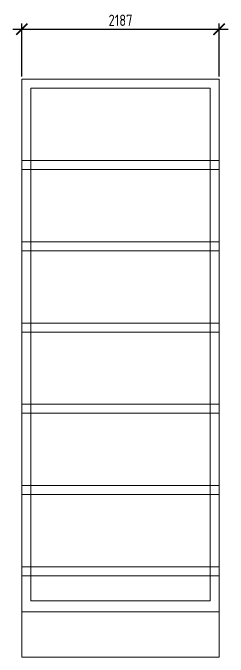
# Model space of a CAD drawing. Header units: millimetres. Extents: x 743280 to 1140305, y -337608 to -106611.
# Drawn here: x 973385 to 975772, y -301641 to -294507 of the extents above; entities that cross this region are included whole.
import ezdxf

# ---------------------------------------------------------------- set-up
doc = ezdxf.new("R2010")
doc.units = ezdxf.units.MM
doc.header["$PDMODE"] = 35
doc.layers.get('Defpoints').update_dxf_attribs({"color": 9})
doc.layers.add('ТОНКИЕ', color=250, linetype='Continuous', lineweight=13)
doc.styles.add('GOST 2.304', font='CS_Gost2304.shx')
doc.dimstyles.new('СПДС', dxfattribs={"dimtxt": 2.5, "dimasz": 2.5, "dimexe": 1.25, "dimexo": 0.625, "dimtad": 1, "dimdec": 0, "dimtxsty": 'GOST 2.304', "dimblk": 'ARCHTICK', "dimblk1": 'ARCHTICK', "dimblk2": 'ARCHTICK', "dimcen": 2.5, "dimdle": 2, "dimadec": 0, "dimazin": 2, "dimtfac": 0.75, "dimtdec": 4, "dimtmove": 1, "dimatfit": 3, "dimfxl": 1, "dimtolj": 1, "dimarcsym": 1})

# ---------------------------------------------------------------- blocks, each defined once
blk = doc.blocks.new('_ArchTick')
at = {"color": 0, "linetype": 'ByBlock', "const_width": 0.15}
blk.add_lwpolyline([(-0.5, -0.5), (0.5, 0.5)], dxfattribs=at)
blk = doc.blocks.new('*D517')
at = {"layer": 'Defpoints', "color": 0, "ltscale": 50, "transparency": 16777216}
for p in [(975672.4, -294687.1), (973485.4, -295240.8), (975672.4, -295240.8)]:
    blk.add_point(p, dxfattribs=at)
at = {"layer": 'ТОНКИЕ', "color": 0, "lineweight": -2, "ltscale": 50, "transparency": 16777216}
for p, q in [((973485.4, -295209.6), (973485.4, -294624.6)), ((975672.4, -295209.6), (975672.4, -294624.6)), ((973385.4, -294687.1), (975772.4, -294687.1))]:
    blk.add_line(p, q, dxfattribs=at)
at = {"layer": 'ТОНКИЕ', "color": 0, "lineweight": -2, "ltscale": 50, "transparency": 16777216, "xscale": 125, "yscale": 125, "zscale": 125, "rotation": 180}
blk.add_blockref('_ArchTick', (973485.4, -294687.1), dxfattribs=at)
at = {"layer": 'ТОНКИЕ', "color": 0, "lineweight": -2, "ltscale": 50, "transparency": 16777216, "xscale": 125, "yscale": 125, "zscale": 125}
blk.add_blockref('_ArchTick', (975672.4, -294687.1), dxfattribs=at)
at = {"layer": 'ТОНКИЕ', "color": 0, "ltscale": 50, "transparency": 16777216, "insert": (974578.9, -294588.6), "char_height": 125, "attachment_point": 5, "style": 'GOST 2.304'}
blk.add_mtext('\\A1;2187', dxfattribs=at)

msp = doc.modelspace()

# ---------------------------------------------------------------- linework, layer by layer
at = {"layer": 'ТОНКИЕ', "ltscale": 50}
msp.add_line((973485.4, -301140.8), (975672.4, -301140.8), dxfattribs=at)
for points in [[(973485.4, -295240.8), (975672.4, -295240.8), (975672.4, -296240.8), (973485.4, -296240.8)], [(973585.4, -295340.8), (975572.9, -295340.8), (975572.9, -301015.8), (973585.4, -301015.8)], [(973485.4, -296140.8), (975672.4, -296140.8), (975672.4, -297140.8), (973485.4, -297140.8)], [(973485.4, -297040.8), (975672.4, -297040.8), (975672.4, -298040.8), (973485.4, -298040.8)], [(973485.4, -297940.8), (975672.4, -297940.8), (975672.4, -298940.8), (973485.4, -298940.8)], [(973485.4, -298840.8), (975672.4, -298840.8), (975672.4, -299840.8), (973485.4, -299840.8)], [(973485.4, -299740.8), (975672.4, -299740.8), (975672.4, -300740.8), (973485.4, -300740.8)], [(973485.4, -300640.8), (975672.4, -300640.8), (975672.4, -301640.8), (973485.4, -301640.8)]]:
    msp.add_lwpolyline(points, close=True, dxfattribs=at)

# ---------------------------------------------------------------- dimensions: what is measured, and where the dimension line sits
dim = msp.add_linear_dim(base=(975672.4, -294687.1), p1=(973485.4, -295240.8), p2=(975672.4, -295240.8), dimstyle='СПДС', override={"dimscale": 50}, dxfattribs=at)
dim.commit()
dim.dimension.update_dxf_attribs({"geometry": '*D517', "text_midpoint": (974578.9, -294588.6)})

doc.saveas('drawing.dxf')
